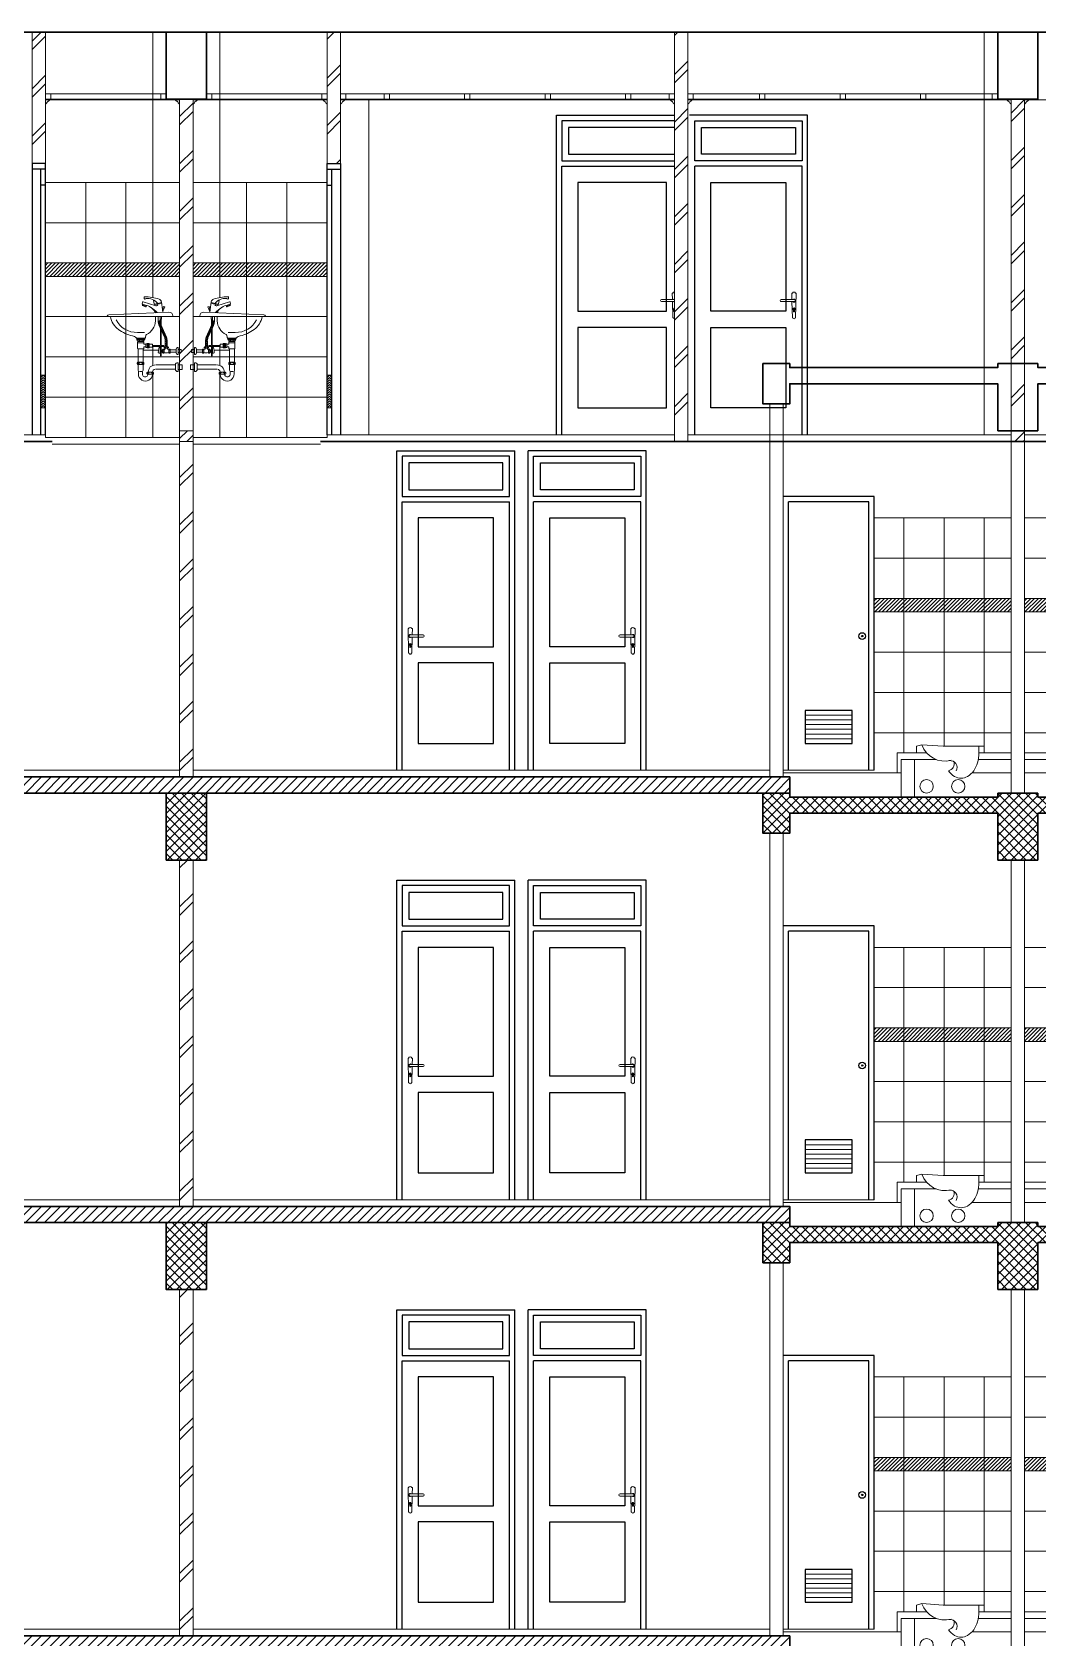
# Model space of a CAD drawing. Header units: millimetres. Extents: x -16 to 103, y -17 to 67.
# Drawn here: x 23.65 to 31.15, y 39.16 to 51.13 of the extents above; entities that cross this region are included whole.
import ezdxf

# ---------------------------------------------------------------- set-up
doc = ezdxf.new("R2010")
doc.units = ezdxf.units.MM
for name, color, linetype, lineweight in [('ars', 11, 'Continuous', 0), ('BLK', 1, 'Continuous', 30), ('lan', 7, 'Continuous', 15), ('pla', 81, 'Continuous', 15), ('SANITAIR', 15, 'Continuous', 9), ('tem', 5, 'Continuous', 20)]:
    doc.layers.add(name, color=color, linetype=linetype, lineweight=lineweight)
doc.layers.add('Kusen', color=30, linetype='Continuous')
pattern_1 = [(45, (9.585, 41.105), (-0.014142136, 0.014142136), [])]
pattern_2 = [(45, (29.9, 49.175), (-0.176777, 0.176777), []), (45, (29.9625, 49.175), (-0.176777, 0.176777), [])]
pattern_3 = [(45, (0, 35.2), (-0.03535534, 0.03535534), []), (135, (0, 35.2), (-0.03535534, -0.03535534), [])]
pattern_4 = [(45, (0, 38.4), (-0.03535534, 0.03535534), []), (135, (0, 38.4), (-0.03535534, -0.03535534), [])]

# ---------------------------------------------------------------- blocks, each defined once
blk = doc.blocks.new('*X4')
at = {"color": 0}
for p, q in [((101.25, 47.0389), (101.25, 49.7137)), ((101.625, 47.0389), (101.625, 49.7137)), ((102, 47.0389), (102, 49.7137)), ((102.375, 47.0389), (102.375, 49.7137)), ((102.75, 47.0389), (102.75, 49.7137)), ((103.125, 47.0389), (103.125, 49.7137)), ((103.5, 47.0389), (103.5, 49.7137)), ((103.875, 47.0389), (103.875, 49.7137)), ((104.25, 47.0389), (104.25, 49.7137)), ((104.625, 47.0389), (104.625, 49.7137)), ((105, 47.0389), (105, 49.7137)), ((105.375, 47.0389), (105.375, 49.7137)), ((105.75, 47.0389), (105.75, 49.7137)), ((106.125, 47.0389), (106.125, 49.7137)), ((106.5, 47.0389), (106.5, 49.7137))]:
    blk.add_line(p, q, dxfattribs=at)
blk = doc.blocks.new('*X5')
at = {"color": 0}
for p, q in [((240.4, 94.7), (241.6, 95.9)), ((241.7, 94.9), (240.7, 95.9)), ((242.2, 93), (240.3, 94.8)), ((240.6, 93.5), (241.7, 94.7)), ((243.3, 90.4), (240.7, 93.1)), ((240.9, 92.4), (242, 93.5)), ((241.4, 91.5), (242.4, 92.5)), ((241.8, 90.5), (242.8, 91.5)), ((244.5, 87.8), (241.8, 90.5)), ((242.3, 89.5), (243.3, 90.5)), ((242.7, 88.6), (243.7, 89.6)), ((245.7, 85.2), (243, 87.9)), ((243.1, 87.6), (244.2, 88.6)), ((243.6, 86.6), (244.6, 87.6)), ((244, 85.6), (245, 86.7)), ((246.7, 82.8), (244.2, 85.4)), ((244.5, 84.7), (245.5, 85.7)), ((244.9, 83.7), (245.9, 84.7)), ((245.3, 82.7), (246.4, 83.7)), ((247, 81.1), (245.3, 82.8)), ((245.6, 81.5), (246.8, 82.7)), ((245.6, 80.2), (247, 81.5)), ((247, 79.7), (245.6, 81.1)), ((245.6, 78.7), (247, 80.1)), ((247, 78.3), (245.6, 79.6)), ((245.6, 77.3), (247, 78.7)), ((247, 76.8), (245.6, 78.2)), ((245.9, 76.6), (245.6, 76.8)), ((246.3, 76.6), (247, 77.3))]:
    blk.add_line(p, q, dxfattribs=at)
blk = doc.blocks.new('WASH SMP')
for p, q in [((-0.269, 0.473), (-0.266, 0.485)), ((-0.262, 0.487), (-0.168, 0.457)), ((-0.254, 0.522), (-0.254, 0.512)), ((-0.179, 0.471), (-0.185, 0.496)), ((-0.175, 0.469), (-0.125, 0.482)), ((-0.126, 0.486), (-0.115, 0.408)), ((-0.53, 0.379), (-0.53, 0.376)), ((-0.53, 0.376), (-0.04, 0.376)), ((-0.519, 0.389), (-0.07, 0.41)), ((-0.268, 0.461), (-0.265, 0.469)), ((-0.266, 0.458), (-0.244, 0.449)), ((-0.261, 0.456), (-0.259, 0.461)), ((-0.259, 0.461), (-0.248, 0.457)), ((-0.248, 0.457), (-0.25, 0.451)), ((-0.24, 0.451), (-0.237, 0.46)), ((-0.176, 0.46), (-0.175, 0.465)), ((-0.171, 0.467), (-0.173, 0.469)), ((-0.172, 0.467), (-0.124, 0.474)), ((-0.171, 0.345), (-0.171, 0.376)), ((-0.157, 0.459), (-0.153, 0.463)), ((-0.15, 0.376), (-0.15, 0.339)), ((-0.136, 0.376), (-0.136, 0.336)), ((-0.125, 0.357), (-0.125, 0.376)), ((-0.117, 0.42), (-0.113, 0.433)), ((-0.116, 0.411), (-0.109, 0.431)), ((-0.115, 0.433), (-0.11, 0.452)), ((-0.115, 0.433), (-0.107, 0.431)), ((-0.11, 0.452), (-0.1, 0.449)), ((-0.107, 0.431), (-0.1, 0.449)), ((-0.04, 0.381), (-0.04, 0.376)), ((-0.305, 0.258), (-0.253, 0.258)), ((-0.143, 0.31), (-0.101, 0.217)), ((-0.136, 0.357), (-0.125, 0.357)), ((-0.133, 0.357), (-0.133, 0.322)), ((-0.133, 0.288), (-0.133, 0.164)), ((-0.131, 0.317), (-0.089, 0.223)), ((-0.127, 0.357), (-0.127, 0.307)), ((-0.127, 0.274), (-0.127, 0.164)), ((-0.306, 0.216), (-0.312, 0.208)), ((-0.312, 0.208), (-0.248, 0.208)), ((-0.308, 0.216), (-0.251, 0.216)), ((-0.308, 0.208), (-0.308, 0.202)), ((-0.307, 0.201), (-0.253, 0.201)), ((-0.303, 0.189), (-0.303, 0.138)), ((-0.303, 0.182), (-0.257, 0.182)), ((-0.301, 0.192), (-0.301, 0.201)), ((-0.3, 0.192), (-0.26, 0.192)), ((-0.3, 0.136), (-0.26, 0.136)), ((-0.299, 0.136), (-0.299, 0.036)), ((-0.29, 0.201), (-0.29, 0.192)), ((-0.269, 0.201), (-0.269, 0.192)), ((-0.263, 0.136), (-0.263, 0.036)), ((-0.26, 0.201), (-0.26, 0.192)), ((-0.258, 0.149), (-0.258, 0.138)), ((-0.257, 0.189), (-0.257, 0.173)), ((-0.255, 0.17), (-0.241, 0.17)), ((-0.255, 0.151), (-0.24, 0.151)), ((-0.253, 0.216), (-0.248, 0.208)), ((-0.252, 0.208), (-0.252, 0.202)), ((-0.245, 0.221), (-0.241, 0.239)), ((-0.241, 0.174), (-0.232, 0.174)), ((-0.241, 0.147), (-0.241, 0.174)), ((-0.241, 0.147), (-0.232, 0.147)), ((-0.232, 0.144), (-0.232, 0.177)), ((-0.216, 0.177), (-0.232, 0.177)), ((-0.216, 0.144), (-0.232, 0.144)), ((-0.216, 0.144), (-0.216, 0.177)), ((-0.193, 0.172), (-0.216, 0.172)), ((-0.216, 0.148), (-0.193, 0.148)), ((-0.193, 0.148), (-0.193, 0.172)), ((-0.189, 0.162), (-0.136, 0.162)), ((-0.189, 0.154), (-0.136, 0.154)), ((-0.135, 0.148), (-0.138, 0.148)), ((-0.135, 0.148), (-0.135, 0.104)), ((-0.121, 0.122), (-0.135, 0.122)), ((-0.133, 0.153), (-0.133, 0.122)), ((-0.127, 0.153), (-0.127, 0.122)), ((-0.125, 0.162), (-0.107, 0.162)), ((-0.125, 0.154), (-0.107, 0.154)), ((-0.115, 0.107), (-0.115, 0.132)), ((-0.107, 0.154), (-0.107, 0.162)), ((-0.106, 0.107), (-0.106, 0.132)), ((-0.106, 0.131), (-0.104, 0.131)), ((-0.077, 0.152), (-0.102, 0.152)), ((-0.077, 0.142), (-0.102, 0.142)), ((-0.098, 0.142), (-0.098, 0.137)), ((-0.097, 0.197), (-0.097, 0.152)), ((-0.083, 0.194), (-0.083, 0.152)), ((-0.08, 0.142), (-0.08, 0.137)), ((-0.074, 0.131), (-0.071, 0.131)), ((-0.071, 0.107), (-0.071, 0.132)), ((-0.061, 0.107), (-0.061, 0.132)), ((-0.061, 0.129), (-0.017, 0.129)), ((-0.017, 0.133), (-0.017, 0.107)), ((-0.005, 0.145), (0, 0.145)), ((0, 0.145), (0, 0.095)), ((0, 0.131), (0.021, 0.131)), ((0.021, 0.131), (0.021, 0.109)), ((-0.26, 0.036), (-0.301, 0.036)), ((-0.26, 0.02), (-0.301, 0.02)), ((-0.3, 0.02), (-0.3, -0.022)), ((-0.262, 0.02), (-0.262, -0.022)), ((-0.166, 0.016), (-0.021, 0.016)), ((-0.143, 0.104), (-0.135, 0.104)), ((-0.122, 0.118), (-0.135, 0.118)), ((-0.133, 0.118), (-0.133, 0.085)), ((-0.133, 0.085), (-0.127, 0.085)), ((-0.127, 0.118), (-0.127, 0.085)), ((-0.061, 0.111), (-0.017, 0.111)), ((-0.021, 0.018), (-0.021, -0.018)), ((-0.006, 0.033), (0, 0.033)), ((-0.005, 0.095), (0, 0.095)), ((0.021, 0.109), (0, 0.109)), ((0, -0.033), (0, 0.033)), ((0, 0.017), (0.029, 0.017)), ((0.029, 0.017), (0.029, -0.018)), ((-0.297, -0.033), (-0.3, -0.022)), ((-0.297, -0.051), (-0.297, -0.033)), ((-0.29, -0.033), (-0.272, -0.033)), ((-0.266, -0.033), (-0.262, -0.022)), ((-0.266, -0.052), (-0.266, -0.033)), ((-0.189, -0.037), (-0.23, -0.037)), ((-0.189, -0.053), (-0.23, -0.053)), ((-0.192, -0.036), (-0.192, -0.037)), ((-0.168, -0.016), (-0.021, -0.016)), ((-0.006, -0.033), (0, -0.033)), ((0.029, -0.018), (0, -0.018))]:
    blk.add_line(p, q)
blk.add_lwpolyline([(-0.136, 0.164), (-0.136, 0.153), (-0.125, 0.153), (-0.125, 0.164)], close=True)
for points in [[(-0.106, 0.132, 0.159634), (-0.106, 0.133, 0.106358), (-0.107, 0.134, 0.071155), (-0.109, 0.134, 0.057469), (-0.11, 0.135, 0.057469), (-0.112, 0.134, 0.071155), (-0.114, 0.134, 0.106358), (-0.115, 0.133, 0.159634), (-0.115, 0.132, 0.159634), (-0.115, 0.131, 0.106358), (-0.114, 0.13, 0.071155), (-0.112, 0.129, 0.057469), (-0.111, 0.129, 0.057469), (-0.109, 0.129, 0.071155), (-0.107, 0.13, 0.106358), (-0.106, 0.131, 0.159634)], [(-0.106, 0.119, 0.060615), (-0.106, 0.123, 0.074024), (-0.107, 0.125, 0.106901), (-0.109, 0.127, 0.152949), (-0.11, 0.127, 0.152949), (-0.112, 0.127, 0.106901), (-0.114, 0.125, 0.074024), (-0.115, 0.123, 0.060615), (-0.115, 0.119, 0.060615), (-0.115, 0.116, 0.074024), (-0.114, 0.114, 0.106901), (-0.112, 0.112, 0.152949), (-0.11, 0.111, 0.152949), (-0.109, 0.112, 0.106901), (-0.107, 0.114, 0.074024), (-0.106, 0.116, 0.060615)], [(-0.102, 0.152, 0.159634), (-0.103, 0.151, 0.106358), (-0.104, 0.15, 0.071155), (-0.105, 0.149, 0.057469), (-0.105, 0.147, 0.057469), (-0.105, 0.145, 0.071155), (-0.104, 0.143, 0.106358), (-0.103, 0.142, 0.159634), (-0.102, 0.142, 0.159634), (-0.101, 0.142, 0.106358), (-0.1, 0.143, 0.071155), (-0.1, 0.145, 0.057469), (-0.099, 0.147, 0.057469), (-0.099, 0.149, 0.071155), (-0.1, 0.15, 0.106358), (-0.101, 0.151, 0.159634)], [(-0.089, 0.152, 0.060615), (-0.093, 0.151, 0.074024), (-0.095, 0.15, 0.106901), (-0.097, 0.149, 0.152949), (-0.098, 0.147, 0.152949), (-0.097, 0.145, 0.106901), (-0.095, 0.143, 0.074024), (-0.093, 0.142, 0.060615), (-0.089, 0.142, 0.060615), (-0.086, 0.142, 0.074024), (-0.084, 0.143, 0.106901), (-0.082, 0.145, 0.152949), (-0.081, 0.147, 0.152949), (-0.082, 0.149, 0.106901), (-0.084, 0.15, 0.074024), (-0.086, 0.151, 0.060615)], [(-0.077, 0.152, 0.159634), (-0.078, 0.151, 0.106358), (-0.079, 0.15, 0.071155), (-0.079, 0.149, 0.057469), (-0.08, 0.147, 0.057469), (-0.079, 0.145, 0.071155), (-0.079, 0.143, 0.106358), (-0.078, 0.142, 0.159634), (-0.077, 0.142, 0.159634), (-0.076, 0.142, 0.106358), (-0.075, 0.143, 0.071155), (-0.074, 0.145, 0.057469), (-0.074, 0.147, 0.057469), (-0.074, 0.149, 0.071155), (-0.075, 0.15, 0.106358), (-0.076, 0.151, 0.159634)], [(-0.061, 0.132, 0.159634), (-0.061, 0.133, 0.106358), (-0.062, 0.134, 0.071155), (-0.064, 0.134, 0.057469), (-0.066, 0.135, 0.057469), (-0.068, 0.134, 0.071155), (-0.069, 0.134, 0.106358), (-0.07, 0.133, 0.159634), (-0.071, 0.132, 0.159634), (-0.07, 0.131, 0.106358), (-0.069, 0.13, 0.071155), (-0.068, 0.129, 0.057469), (-0.066, 0.129, 0.057469), (-0.064, 0.129, 0.071155), (-0.062, 0.13, 0.106358), (-0.061, 0.131, 0.159634)], [(-0.061, 0.119, 0.060615), (-0.061, 0.123, 0.074024), (-0.062, 0.125, 0.106901), (-0.064, 0.127, 0.152949), (-0.066, 0.127, 0.152949), (-0.067, 0.127, 0.106901), (-0.069, 0.125, 0.074024), (-0.07, 0.123, 0.060615), (-0.071, 0.119, 0.060615), (-0.07, 0.116, 0.074024), (-0.069, 0.114, 0.106901), (-0.067, 0.112, 0.152949), (-0.066, 0.111, 0.152949), (-0.064, 0.112, 0.106901), (-0.062, 0.114, 0.074024), (-0.061, 0.116, 0.060615)], [(-0.301, 0.02, 0.166401), (-0.3, 0.02, 0.105542), (-0.298, 0.022, 0.068322), (-0.298, 0.025, 0.054494), (-0.297, 0.028, 0.054494), (-0.298, 0.031, 0.068322), (-0.298, 0.033, 0.105542), (-0.3, 0.035, 0.166401), (-0.301, 0.036, 0.166401), (-0.303, 0.035, 0.105542), (-0.304, 0.033, 0.068322), (-0.305, 0.031, 0.054494), (-0.306, 0.028, 0.054494), (-0.305, 0.025, 0.068322), (-0.304, 0.022, 0.105542), (-0.303, 0.02, 0.166401)], [(-0.281, 0.02, 0.052443), (-0.275, 0.021, 0.066301), (-0.27, 0.022, 0.104788), (-0.267, 0.025, 0.171341), (-0.266, 0.028, 0.171341), (-0.267, 0.03, 0.104788), (-0.27, 0.033, 0.066301), (-0.275, 0.035, 0.052443), (-0.281, 0.036, 0.052443), (-0.287, 0.035, 0.066301), (-0.292, 0.033, 0.104788), (-0.295, 0.03, 0.171341), (-0.296, 0.028, 0.171341), (-0.295, 0.025, 0.104788), (-0.292, 0.022, 0.066301), (-0.287, 0.021, 0.052443)], [(-0.26, 0.02, 0.166401), (-0.259, 0.02, 0.105542), (-0.257, 0.022, 0.068322), (-0.256, 0.025, 0.054494), (-0.256, 0.028, 0.054494), (-0.256, 0.031, 0.068322), (-0.257, 0.033, 0.105542), (-0.259, 0.035, 0.166401), (-0.26, 0.036, 0.166401), (-0.262, 0.035, 0.105542), (-0.263, 0.033, 0.068322), (-0.264, 0.031, 0.054494), (-0.264, 0.028, 0.054494), (-0.264, 0.025, 0.068322), (-0.263, 0.022, 0.105542), (-0.262, 0.02, 0.166401)], [(-0.106, 0.107, 0.159634), (-0.106, 0.108, 0.106358), (-0.107, 0.109, 0.071155), (-0.109, 0.109, 0.057469), (-0.11, 0.109, 0.057469), (-0.112, 0.109, 0.071155), (-0.114, 0.109, 0.106358), (-0.115, 0.108, 0.159634), (-0.115, 0.107, 0.159634), (-0.115, 0.106, 0.106358), (-0.114, 0.105, 0.071155), (-0.112, 0.104, 0.057469), (-0.111, 0.104, 0.057469), (-0.109, 0.104, 0.071155), (-0.107, 0.105, 0.106358), (-0.106, 0.106, 0.159634)], [(-0.061, 0.107, 0.159634), (-0.061, 0.108, 0.106358), (-0.062, 0.109, 0.071155), (-0.064, 0.109, 0.057469), (-0.066, 0.109, 0.057469), (-0.068, 0.109, 0.071155), (-0.069, 0.109, 0.106358), (-0.07, 0.108, 0.159634), (-0.071, 0.107, 0.159634), (-0.07, 0.106, 0.106358), (-0.069, 0.105, 0.071155), (-0.068, 0.104, 0.057469), (-0.066, 0.104, 0.057469), (-0.064, 0.104, 0.071155), (-0.062, 0.105, 0.106358), (-0.061, 0.106, 0.159634)], [(-0.23, -0.053, 0.166401), (-0.228, -0.053, 0.105542), (-0.227, -0.051, 0.068322), (-0.226, -0.049, 0.054494), (-0.226, -0.045, 0.054494), (-0.226, -0.042, 0.068322), (-0.227, -0.04, 0.105542), (-0.228, -0.038, 0.166401), (-0.23, -0.037, 0.166401), (-0.231, -0.038, 0.105542), (-0.233, -0.04, 0.068322), (-0.234, -0.042, 0.054494), (-0.234, -0.045, 0.054494), (-0.234, -0.049, 0.068322), (-0.233, -0.051, 0.105542), (-0.231, -0.053, 0.166401)], [(-0.209, -0.053, 0.052443), (-0.203, -0.053, 0.066301), (-0.199, -0.051, 0.104788), (-0.195, -0.048, 0.171341), (-0.194, -0.045, 0.171341), (-0.195, -0.043, 0.104788), (-0.199, -0.04, 0.066301), (-0.203, -0.038, 0.052443), (-0.209, -0.037, 0.052443), (-0.216, -0.038, 0.066301), (-0.22, -0.04, 0.104788), (-0.224, -0.043, 0.171341), (-0.225, -0.045, 0.171341), (-0.224, -0.048, 0.104788), (-0.22, -0.051, 0.066301), (-0.216, -0.053, 0.052443)], [(-0.189, -0.053, 0.166401), (-0.187, -0.053, 0.105542), (-0.186, -0.051, 0.068322), (-0.185, -0.049, 0.054494), (-0.184, -0.045, 0.054494), (-0.185, -0.042, 0.068322), (-0.186, -0.04, 0.105542), (-0.187, -0.038, 0.166401), (-0.189, -0.037, 0.166401), (-0.19, -0.038, 0.105542), (-0.192, -0.04, 0.068322), (-0.192, -0.042, 0.054494), (-0.193, -0.045, 0.054494), (-0.192, -0.049, 0.068322), (-0.192, -0.051, 0.105542), (-0.19, -0.053, 0.166401)]]:
    blk.add_lwpolyline(points, format="xyb", close=True)
for centre, radius, start, end in [((-0.263, 0.484), 0.003, 72.4696, 165.5809), ((-0.251, 0.522), 0.003, 87.9777, 180), ((-0.251, 0.512), 0.003, 180, 203.4236), ((-0.248, 0.514), 0.00651, 203.4236, 322.6359), ((-0.266, 0.095), 0.43, 73.3417, 87.9777), ((-0.24, 0.508), 0.003, 97.1351, 142.6359), ((-0.229, 0.416), 0.0958, 37.7457, 97.1351), ((-0.197, 0.493), 0.012, 13.5539, 67.5396), ((-0.152, 0.483), 0.0258, 7.145, 70.1195), ((-0.518, 0.377), 0.012, 91.9435, 166.618), ((-0.347, 0.41), 0.163, 192.0026, 232.5602), ((-0.266, 0.472), 0.003, 165.5809, 254.665), ((-0.265, 0.46), 0.003, 160.8372, 248.5745), ((-0.398, -0.006), 0.493, 70.8553, 74.665), ((-0.243, 0.452), 0.003, 248.5745, 340.8429), ((-0.271, 0.347), 0.118, 29.6807, 72.5726), ((-0.321, 0.256), 0.222, 42.67, 57.7151), ((-0.176, 0.472), 0.003, 193.5539, 284.1876), ((-0.172, 0.464), 0.003, 99.07, 159.5686), ((-0.164, 0.469), 0.012, 252.4696, 307.8575), ((-0.07, 0.38), 0.0299, 1.7633, 90.6349), ((-0.308, 0.434), 0.176, 207.437, 271.173), ((-0.295, 0.477), 0.248, 232.3659, 259.2813), ((-0.234, 0.237), 0.007, 114.6477, 167.4616), ((-0.284, 0.346), 0.113, 294.6477, 359.3512), ((-0.078, 0.339), 0.0711, 180, 204.428), ((-0.088, 0.336), 0.0474, 180, 204.428), ((-0.078, 0.339), 0.0711, 240.3564, 240.4569), ((-0.353, 0.179), 0.0561, 44.7457, 78.2106), ((-0.308, 0.222), 0.006, 224.7457, 270), ((-0.307, 0.202), 0.0012, 180, 270), ((-0.3, 0.189), 0.0024, 90, 180), ((-0.3, 0.138), 0.0024, 180, 270), ((-0.26, 0.189), 0.0024, 0, 90), ((-0.26, 0.138), 0.0024, 270, 0), ((-0.255, 0.149), 0.0024, 90, 180), ((-0.255, 0.173), 0.0024, 180, 270), ((-0.253, 0.202), 0.0012, 270, 0.093), ((-0.251, 0.222), 0.006, 270, 347.4616), ((-0.039, 0.111), 0.11, 162.3369, 180.3845), ((-0.138, 0.142), 0.006, 90, 162.3369), ((-0.107, 0.119), 0.0149, 125.4935, 234.5065), ((-0.104, 0.137), 0.006, 270, 0), ((-0.144, 0.197), 0.0474, 0, 24.428), ((-0.154, 0.194), 0.0711, 0, 24.428), ((-0.074, 0.137), 0.006, 180, 270), ((-0.005, 0.133), 0.012, 90, 180), ((-0.172, -0.036), 0.052, 87.71, 181.6566), ((-0.143, 0.11), 0.006, 180.3845, 270), ((-0.088, 0.176), 0.07, 255.648, 284.417), ((-0.006, 0.018), 0.015, 90, 180), ((-0.005, 0.107), 0.012, 180, 270), ((-0.245, -0.052), 0.0519, 178.5518, 359.1107), ((-0.246, -0.053), 0.0204, 178.3263, 359.4229), ((-0.172, -0.036), 0.0202, 90, 180), ((-0.006, -0.018), 0.015, 180, 270)]:
    blk.add_arc(centre, radius, start, end)
at = {"xscale": 0.009999999999308784, "yscale": 0.009999999999308784, "zscale": 0.009999999999308784}
blk.add_blockref('*X5', (-2.553, -0.614), dxfattribs=at)
at = {"xscale": 0.005999999999602323, "yscale": 0.005999999999602323, "zscale": 0.005999999999602323, "rotation": 90}
blk.add_blockref('*X4', (0.066, -0.463), dxfattribs=at)
blk = doc.blocks.new('GAGANG PINTU')
at = {"ltscale": 0.2}
for points in [[(1350.01, 1379.82, -1), (1350.01, 1379.836), (1350.106, 1379.836, -1), (1350.106, 1379.82), (1350.01, 1379.82)], [(1350.091, 1379.836), (1350.09, 1379.884), (1350.094, 1379.884, -0.666667), (1350.118, 1379.884), (1350.122, 1379.884), (1350.118, 1379.7), (1350.114, 1379.7, -1), (1350.098, 1379.7), (1350.094, 1379.7), (1350.091, 1379.82)]]:
    blk.add_lwpolyline(points, format="xyb", dxfattribs=at)
at = {"lineweight": 0, "ltscale": 0.2}
blk.add_lwpolyline([(1350.102, 1379.758, -3.732051), (1350.11, 1379.758), (1350.11, 1379.748, -1), (1350.102, 1379.748), (1350.102, 1379.758)], format="xyb", dxfattribs=at)
blk.add_lwpolyline([(1350.105, 1379.768), (1350.107, 1379.768), (1350.107, 1379.76), (1350.105, 1379.76)], close=True, dxfattribs=at)
blk.add_circle((1350.106, 1379.764), 0.0072, dxfattribs=at)
blk.add_arc((1350.106, 1379.828), 0.012, 221.8103, 138.1897, dxfattribs=at)
blk = doc.blocks.new('Sswc2')
for p, q in [((-0.465, 0.01), (-0.505, 0)), ((-0.505, -0.05), (-0.505, 0)), ((-0.306, 0), (-0.465, 0.01)), ((-0.306, 0), (0, 0)), ((-0.04, 0), (-0.04, -0.05)), ((0, 0), (0, -0.05)), ((-0.433, -0.05), (-0.505, -0.05)), ((-0.04, -0.05), (0, -0.05))]:
    blk.add_line(p, q)
blk.add_lwpolyline([(-0.04, -0.05, -0.070615), (-0.051, -0.125, -0.082272), (-0.079, -0.184, -0.106848), (-0.125, -0.227, -0.134472), (-0.173, -0.24, -0.134472), (-0.221, -0.227, -0.106848), (-0.267, -0.184, -0.006572)], format="xyb")
for centre, radius, start, end in [((-0.294, 0.069), 0.181, 199.1507, 284.8781), ((-0.277, -0.131), 0.0539, 281.0512, 16.0423), ((-0.254, -0.159), 0.0509, 329.5758, 97.5426)]:
    blk.add_arc(centre, radius, start, end)
blk = doc.blocks.new('typikal-1')
at = {"layer": 'ars', "linetype": 'ByBlock'}
h = blk.add_hatch(dxfattribs=at)
h.set_pattern_fill('_USER', color=256, scale=0.02, angle=45, pattern_type=0)
h.set_pattern_definition([(45, (-15.215, -6.97), (-0.014142136, 0.014142136), [])])
h.paths.add_polyline_path([(6.15, 1.23), (6.15, 1.33), (5.13, 1.33), (5.13, 1.23)])
h = blk.add_hatch(dxfattribs=at)
h.set_pattern_fill('_USER', color=256, scale=0.02, angle=45, pattern_type=0)
h.set_pattern_definition([(45, (-14.095, -6.97), (-0.014142136, 0.014142136), [])])
h.paths.add_polyline_path([(7.27, 1.23), (7.27, 1.33), (6.25, 1.33), (6.25, 1.23)])
at = {"layer": 'ars'}
for p, q in [((5.13, 1.93), (6.15, 1.93)), ((5.35, 0.18), (5.35, 1.93)), ((5.65, 0.23), (5.65, 1.93)), ((5.95, 0.18), (5.95, 1.93)), ((6.25, 0.18), (6.25, 1.93)), ((6.25, 1.93), (7.27, 1.93)), ((6.45, 0.18), (6.45, 1.93)), ((6.75, 0.23), (6.75, 1.93)), ((7.05, 0.18), (7.05, 1.93)), ((5.13, 1.63), (6.15, 1.63)), ((6.25, 1.63), (7.27, 1.63)), ((5.13, 1.33), (6.15, 1.33)), ((6.25, 1.33), (7.27, 1.33)), ((5.13, 1.23), (6.15, 1.23)), ((6.25, 1.23), (7.27, 1.23)), ((5.13, 0.93), (6.15, 0.93)), ((6.25, 0.93), (7.27, 0.93)), ((5.13, 0.63), (6.15, 0.63)), ((6.25, 0.63), (7.27, 0.63)), ((4.615, 0.46), (4.965, 0.46)), ((4.615, 0.425), (4.965, 0.425)), ((4.615, 0.39), (4.965, 0.39)), ((7.785, 0.46), (7.435, 0.46)), ((7.785, 0.425), (7.435, 0.425)), ((7.785, 0.39), (7.435, 0.39)), ((4.615, 0.355), (4.965, 0.355)), ((4.615, 0.32), (4.965, 0.32)), ((4.615, 0.285), (4.965, 0.285)), ((5.13, 0.33), (6.15, 0.33)), ((6.25, 0.33), (7.27, 0.33)), ((7.785, 0.355), (7.435, 0.355)), ((7.785, 0.32), (7.435, 0.32)), ((7.785, 0.285), (7.435, 0.285))]:
    blk.add_line(p, q, dxfattribs=at)
at = {"layer": 'BLK'}
for p, q in [((6.05, 3.08), (6.35, 3.08)), ((6.35, 2.58), (6.05, 2.58))]:
    blk.add_line(p, q, dxfattribs=at)
for points in [[(6.05, 3.08), (6.05, 3.05), (4.5, 3.05), (4.5, 3.08), (4.3, 3.08), (4.3, 2.78), (4.5, 2.78), (4.5, 2.93), (6.05, 2.93), (6.05, 2.58)], [(6.35, 3.08), (6.35, 3.05), (7.9, 3.05), (7.9, 3.08), (8.1, 3.08), (8.1, 2.78), (7.9, 2.78), (7.9, 2.93), (6.35, 2.93), (6.35, 2.58)]]:
    blk.add_lwpolyline(points, dxfattribs=at)
at = {"layer": 'Kusen'}
for p, q in [((1.57, 0.05), (1.57, 2.43)), ((1.57, 2.43), (2.45, 2.43)), ((2.45, 0.05), (2.45, 2.43)), ((3.43, 2.43), (2.55, 2.43)), ((2.55, 0.05), (2.55, 2.43)), ((3.43, 0.05), (3.43, 2.43)), ((8.97, 0.05), (8.97, 2.43)), ((8.97, 2.43), (9.85, 2.43)), ((9.85, 0.05), (9.85, 2.43)), ((10.83, 2.43), (9.95, 2.43)), ((9.95, 0.05), (9.95, 2.43)), ((10.83, 0.05), (10.83, 2.43)), ((1.61, 0.05), (1.61, 2.05)), ((1.61, 2.05), (2.41, 2.05)), ((2.41, 0.05), (2.41, 2.05)), ((2.59, 0.05), (2.59, 2.05)), ((3.39, 2.05), (2.59, 2.05)), ((3.39, 0.05), (3.39, 2.05)), ((5.13, 2.09), (4.45, 2.09)), ((4.49, 0.05), (4.49, 2.05)), ((5.09, 2.05), (4.49, 2.05)), ((5.09, 0.05), (5.09, 2.05)), ((5.13, 0.05), (5.13, 2.09)), ((7.27, 0.05), (7.27, 2.09)), ((7.27, 2.09), (7.95, 2.09)), ((7.31, 0.05), (7.31, 2.05)), ((7.31, 2.05), (7.91, 2.05)), ((7.91, 0.05), (7.91, 2.05)), ((9.01, 0.05), (9.01, 2.05)), ((9.01, 2.05), (9.81, 2.05)), ((9.81, 0.05), (9.81, 2.05)), ((9.99, 0.05), (9.99, 2.05)), ((10.79, 2.05), (9.99, 2.05)), ((10.79, 0.05), (10.79, 2.05))]:
    blk.add_line(p, q, dxfattribs=at)
for points in [[(2.41, 2.39), (1.61, 2.39), (1.61, 2.09), (2.41, 2.09)], [(2.36, 2.34), (1.66, 2.34), (1.66, 2.14), (2.36, 2.14)], [(2.59, 2.39), (3.39, 2.39), (3.39, 2.09), (2.59, 2.09)], [(2.64, 2.34), (3.34, 2.34), (3.34, 2.14), (2.64, 2.14)], [(9.81, 2.39), (9.01, 2.39), (9.01, 2.09), (9.81, 2.09)], [(9.76, 2.34), (9.06, 2.34), (9.06, 2.14), (9.76, 2.14)], [(9.99, 2.39), (10.79, 2.39), (10.79, 2.09), (9.99, 2.09)], [(10.04, 2.34), (10.74, 2.34), (10.74, 2.14), (10.04, 2.14)], [(1.73, 1.93), (1.73, 0.97), (2.29, 0.97), (2.29, 1.93)], [(3.27, 1.93), (3.27, 0.97), (2.71, 0.97), (2.71, 1.93)], [(9.13, 1.93), (9.13, 0.97), (9.69, 0.97), (9.69, 1.93)], [(10.67, 1.93), (10.67, 0.97), (10.11, 0.97), (10.11, 1.93)], [(1.73, 0.85), (1.73, 0.25), (2.29, 0.25), (2.29, 0.85)], [(3.27, 0.85), (3.27, 0.25), (2.71, 0.25), (2.71, 0.85)], [(9.13, 0.85), (9.13, 0.25), (9.69, 0.25), (9.69, 0.85)], [(10.67, 0.85), (10.67, 0.25), (10.11, 0.25), (10.11, 0.85)], [(4.615, 0.25), (4.965, 0.25), (4.965, 0.495), (4.615, 0.495)], [(7.785, 0.25), (7.435, 0.25), (7.435, 0.495), (7.785, 0.495)]]:
    blk.add_lwpolyline(points, close=True, dxfattribs=at)
for centre, radius in [((5.04, 1.05), 0.025), ((5.04, 1.05), 0.005), ((7.36, 1.05), 0.025), ((7.36, 1.05), 0.005)]:
    blk.add_circle(centre, radius, dxfattribs=at)
at = {"layer": 'lan'}
for p, q in [((5.3, 0.03), (5.3, 0.18)), ((5.3, 0.18), (5.52, 0.18)), ((5.43, 0.13), (5.592, 0.13)), ((5.905, 0.13), (6.15, 0.13)), ((5.91, 0.18), (6.15, 0.18)), ((6.15, 0.18), (5.95, 0.18)), ((6.15, 0.13), (5.95, 0.13)), ((6.49, 0.18), (6.25, 0.18)), ((6.25, 0.18), (6.45, 0.18)), ((6.495, 0.13), (6.25, 0.13)), ((6.25, 0.13), (6.45, 0.13)), ((6.97, 0.13), (6.808, 0.13)), ((7.1, 0.18), (6.88, 0.18)), ((7.1, 0.03), (7.1, 0.18)), ((0.05, 0.05), (4.35, 0.05)), ((4.45, 0.05), (5.13, 0.05)), ((4.45, 0.03), (5.33, 0.03)), ((5.858, 0.03), (6.15, 0.03)), ((6.15, 0.03), (5.95, 0.03)), ((6.542, 0.03), (6.25, 0.03)), ((6.25, 0.03), (6.45, 0.03)), ((7.95, 0.03), (7.07, 0.03)), ((7.95, 0.05), (7.27, 0.05)), ((12.35, 0.05), (8.05, 0.05))]:
    blk.add_line(p, q, dxfattribs=at)
for centre in [(5.52, -0.07), (5.756, -0.07), (6.644, -0.07), (6.88, -0.07)]:
    blk.add_circle(centre, 0.05, dxfattribs=at)
at = {"layer": 'tem'}
for p, q in [((4.35, 2.78), (4.35, 0)), ((4.45, 0), (4.45, 2.78)), ((7.95, 0), (7.95, 2.78)), ((8.05, 2.78), (8.05, 0)), ((6.15, 2.58), (6.15, -0.12)), ((6.25, -0.12), (6.25, 2.58)), ((5.33, -0.15), (5.33, 0.13)), ((5.33, 0.13), (5.43, 0.13)), ((5.43, -0.15), (5.43, 0.13)), ((6.97, -0.15), (6.97, 0.13)), ((7.07, 0.13), (6.97, 0.13)), ((7.07, -0.15), (7.07, 0.13))]:
    blk.add_line(p, q, dxfattribs=at)
at = {"layer": 'ars', "extrusion": (0, 0, -1), "zscale": -1, "rotation": 359.9999927123874}
for p in [(-1351.776, -1378.778), (-1359.176, -1378.778)]:
    blk.add_blockref('GAGANG PINTU', p, dxfattribs=at)
at = {"layer": 'ars', "extrusion": (0, 0, -1), "xscale": -1, "zscale": -1, "rotation": 7.287612593387394e-06}
for p in [(1346.776, -1378.778), (1339.376, -1378.778)]:
    blk.add_blockref('GAGANG PINTU', p, dxfattribs=at)
at = {"layer": 'SANITAIR'}
blk.add_blockref('Sswc2', (5.95, 0.23), dxfattribs=at)
at = {"layer": 'SANITAIR', "xscale": -1}
blk.add_blockref('Sswc2', (6.45, 0.23), dxfattribs=at)

msp = doc.modelspace()

# ---------------------------------------------------------------- hatches: boundary and pattern name
at = {"layer": 'ars'}
h = msp.add_hatch(dxfattribs=at)
h.set_pattern_fill('TEMBOK', color=256, scale=0.25)
h.set_pattern_definition(pattern_2)
h.paths.add_polyline_path([(23.65, 51.125), (23.75, 51.125), (23.75, 50.145), (23.65, 50.145)])
h = msp.add_hatch(dxfattribs=at)
h.set_pattern_fill('TEMBOK', color=256, scale=0.25)
h.set_pattern_definition(pattern_2)
h.paths.add_polyline_path([(25.85, 51.125), (25.95, 51.125), (25.95, 50.145), (25.85, 50.145)])
h = msp.add_hatch(dxfattribs=at)
h.set_pattern_fill('TEMBOK', color=256, scale=0.25)
h.set_pattern_definition([(45, (27.31, 49.325), (-0.176777, 0.176777), []), (45, (27.3725, 49.325), (-0.176777, 0.176777), [])])
h.paths.add_polyline_path([(28.44, 51.125), (28.54, 51.125), (28.54, 48.075), (28.44, 48.075)])
h = msp.add_hatch(dxfattribs=at)
h.set_pattern_fill('TEMBOK', color=256, scale=0.25)
h.set_pattern_definition([(45, (49.6, 46.355), (-0.1767767, 0.1767767), []), (45, (49.6625, 46.355), (-0.1767767, 0.1767767), [])])
h.paths.add_polyline_path([(24.75, 50.625), (24.85, 50.625), (24.85, 48.075), (24.75, 48.075)])
h = msp.add_hatch(dxfattribs=at)
h.set_pattern_fill('TEMBOK', color=256, scale=0.25)
h.set_pattern_definition([(45, (43.4, 46.355), (-0.1767767, 0.1767767), []), (45, (43.4625, 46.355), (-0.1767767, 0.1767767), [])])
h.paths.add_polyline_path([(30.95, 50.625), (31.05, 50.625), (31.05, 48.075), (30.95, 48.075)])
at = {"layer": 'ars', "linetype": 'ByBlock'}
h = msp.add_hatch(dxfattribs=at)
h.set_pattern_fill('_USER', color=256, scale=0.02, angle=45, pattern_type=0)
h.set_pattern_definition(pattern_1)
h.paths.add_polyline_path([(23.75, 49.305), (24.75, 49.305), (24.75, 49.405), (23.75, 49.405)])
h = msp.add_hatch(dxfattribs=at)
h.set_pattern_fill('_USER', color=256, scale=0.02, angle=45, pattern_type=0)
h.set_pattern_definition(pattern_1)
h.paths.add_polyline_path([(25.85, 49.305), (24.85, 49.305), (24.85, 49.405), (25.85, 49.405)])
at = {"layer": 'ars'}
h = msp.add_hatch(dxfattribs=at)
h.set_pattern_fill('TEMBOK', color=256, scale=0.25)
h.set_pattern_definition([(45, (37.2, 44.7), (-0.1767767, 0.1767767), []), (45, (37.2625, 44.7), (-0.1767767, 0.1767767), [])])
h.paths.add_polyline_path([(24.75, 48.155), (24.85, 48.155), (24.85, 45.575), (24.75, 45.575)])
h = msp.add_hatch(dxfattribs=at)
h.set_pattern_fill('_USER', color=256, scale=0.05, angle=45, pattern_type=0)
h.set_pattern_definition([(45, (0, 38.4), (-0.03535534, 0.03535534), [])])
h.paths.add_polyline_path([(29.3, 45.455), (20.3, 45.455), (20.3, 45.575), (29.3, 45.575)])
h = msp.add_hatch(dxfattribs=at)
h.set_pattern_fill('_USER', color=256, scale=0.05, angle=45, double=1, pattern_type=0)
h.set_pattern_definition(pattern_4)
h.paths.add_polyline_path([(24.95, 45.455), (24.65, 45.455), (24.65, 44.955), (24.95, 44.955)])
h = msp.add_hatch(dxfattribs=at)
h.set_pattern_fill('_USER', color=256, scale=0.05, angle=45, double=1, pattern_type=0)
h.set_pattern_definition(pattern_4)
h.paths.add_polyline_path([(29.1, 45.455), (29.3, 45.455), (29.3, 45.425), (30.85, 45.425), (30.85, 45.455), (31.15, 45.455), (31.15, 45.425), (32.7, 45.425), (32.7, 45.455), (32.9, 45.455), (32.9, 45.155), (32.7, 45.155), (32.7, 45.305), (31.15, 45.305), (31.15, 44.955), (30.85, 44.955), (30.85, 45.305), (29.3, 45.305), (29.3, 45.155), (29.1, 45.155)])
h = msp.add_hatch(dxfattribs=at)
h.set_pattern_fill('TEMBOK', color=256, scale=0.25)
h.set_pattern_definition([(45, (37.2, 41.5), (-0.1767767, 0.1767767), []), (45, (37.2625, 41.5), (-0.1767767, 0.1767767), [])])
h.paths.add_polyline_path([(24.75, 44.955), (24.85, 44.955), (24.85, 42.375), (24.75, 42.375)])
h = msp.add_hatch(dxfattribs=at)
h.set_pattern_fill('_USER', color=256, scale=0.05, angle=45, pattern_type=0)
h.set_pattern_definition([(45, (0, 35.2), (-0.03535534, 0.03535534), [])])
h.paths.add_polyline_path([(29.3, 42.255), (20.3, 42.255), (20.3, 42.375), (29.3, 42.375)])
h = msp.add_hatch(dxfattribs=at)
h.set_pattern_fill('_USER', color=256, scale=0.05, angle=45, double=1, pattern_type=0)
h.set_pattern_definition(pattern_3)
h.paths.add_polyline_path([(24.95, 42.255), (24.65, 42.255), (24.65, 41.755), (24.95, 41.755)])
h = msp.add_hatch(dxfattribs=at)
h.set_pattern_fill('_USER', color=256, scale=0.05, angle=45, double=1, pattern_type=0)
h.set_pattern_definition(pattern_3)
h.paths.add_polyline_path([(29.1, 42.255), (29.3, 42.255), (29.3, 42.225), (30.85, 42.225), (30.85, 42.255), (31.15, 42.255), (31.15, 42.225), (32.7, 42.225), (32.7, 42.255), (32.9, 42.255), (32.9, 41.955), (32.7, 41.955), (32.7, 42.105), (31.15, 42.105), (31.15, 41.755), (30.85, 41.755), (30.85, 42.105), (29.3, 42.105), (29.3, 41.955), (29.1, 41.955)])
h = msp.add_hatch(dxfattribs=at)
h.set_pattern_fill('TEMBOK', color=256, scale=0.25)
h.set_pattern_definition([(45, (37.2, 38.3), (-0.1767767, 0.1767767), []), (45, (37.2625, 38.3), (-0.1767767, 0.1767767), [])])
h.paths.add_polyline_path([(24.75, 41.755), (24.85, 41.755), (24.85, 39.175), (24.75, 39.175)])
h = msp.add_hatch(dxfattribs=at)
h.set_pattern_fill('_USER', color=256, scale=0.05, angle=45, pattern_type=0)
h.set_pattern_definition([(45, (0, 32), (-0.03535534, 0.03535534), [])])
h.paths.add_polyline_path([(29.3, 39.055), (20.3, 39.055), (20.3, 39.175), (29.3, 39.175)])

# ---------------------------------------------------------------- linework, layer by layer
for p, q in [((23.75, 50.621), (24.75, 50.621)), ((25.85, 50.621), (24.85, 50.621)), ((25.95, 50.621), (28.44, 50.621)), ((28.44, 50.621), (25.95, 50.621)), ((28.54, 50.621), (30.95, 50.621)), ((33.46, 50.621), (31.05, 50.621)), ((23.75, 50.005), (24.75, 50.005)), ((24.05, 48.105), (24.05, 50.005)), ((24.35, 48.105), (24.35, 50.005)), ((25.85, 50.005), (24.85, 50.005)), ((25.25, 48.105), (25.25, 50.005)), ((25.55, 48.105), (25.55, 50.005)), ((23.75, 49.705), (24.75, 49.705)), ((25.85, 49.705), (24.85, 49.705)), ((23.75, 49.405), (24.75, 49.405)), ((23.75, 49.305), (24.75, 49.305)), ((25.85, 49.405), (24.85, 49.405)), ((25.85, 49.305), (24.85, 49.305)), ((23.75, 49.005), (24.75, 49.005)), ((24.7001, 49.005), (24.75, 49.005)), ((25.85, 49.005), (24.85, 49.005)), ((24.8999, 49.005), (24.85, 49.005)), ((24.35, 48.375), (24.35, 48.8769)), ((25.25, 48.375), (25.25, 48.8769)), ((23.75, 48.705), (24.75, 48.705)), ((24.4776, 48.755), (24.5921, 48.755)), ((25.85, 48.705), (24.85, 48.705)), ((25.1224, 48.755), (25.0079, 48.755)), ((23.715, 48.57), (23.75, 48.57)), ((25.885, 48.57), (25.85, 48.57)), ((23.75, 48.405), (24.75, 48.405)), ((25.85, 48.405), (24.85, 48.405)), ((23.715, 48.325), (23.75, 48.325)), ((25.885, 48.325), (25.85, 48.325))]:
    msp.add_line(p, q, dxfattribs=at)
for points in [[(23.775, 50.616), (23.775, 50.611, 0.4142136), (23.76, 50.596), (23.755, 50.596), (23.755, 50.591), (23.75, 50.591), (23.75, 50.621), (23.78, 50.621), (23.78, 50.616)], [(24.725, 50.616), (24.725, 50.611, -0.4142136), (24.74, 50.596), (24.745, 50.596), (24.745, 50.591), (24.75, 50.591), (24.75, 50.621), (24.72, 50.621), (24.72, 50.616)], [(24.875, 50.616), (24.875, 50.611, 0.4142136), (24.86, 50.596), (24.855, 50.596), (24.855, 50.591), (24.85, 50.591), (24.85, 50.621), (24.88, 50.621), (24.88, 50.616)], [(25.825, 50.616), (25.825, 50.611, -0.4142136), (25.84, 50.596), (25.845, 50.596), (25.845, 50.591), (25.85, 50.591), (25.85, 50.621), (25.82, 50.621), (25.82, 50.616)], [(25.975, 50.616), (25.975, 50.611, 0.4142136), (25.96, 50.596), (25.955, 50.596), (25.955, 50.591), (25.95, 50.591), (25.95, 50.621), (25.98, 50.621), (25.98, 50.616)], [(28.415, 50.616), (28.415, 50.611, -0.4142136), (28.43, 50.596), (28.435, 50.596), (28.435, 50.591), (28.44, 50.591), (28.44, 50.621), (28.41, 50.621), (28.41, 50.616)], [(28.565, 50.616), (28.565, 50.611, 0.4142136), (28.55, 50.596), (28.545, 50.596), (28.545, 50.591), (28.54, 50.591), (28.54, 50.621), (28.57, 50.621), (28.57, 50.616)], [(30.925, 50.616), (30.925, 50.611, -0.4142136), (30.94, 50.596), (30.945, 50.596), (30.945, 50.591), (30.95, 50.591), (30.95, 50.621), (30.92, 50.621), (30.92, 50.616)], [(31.075, 50.616), (31.075, 50.611, 0.4142136), (31.06, 50.596), (31.055, 50.596), (31.055, 50.591), (31.05, 50.591), (31.05, 50.621), (31.08, 50.621), (31.08, 50.616)]]:
    msp.add_lwpolyline(points, format="xyb", close=True, dxfattribs=at)
at = {"layer": 'ars', "ltscale": 0.2}
for points in [[(28.425, 49.133), (28.424, 49.181), (28.428, 49.181, -0.3027735), (28.44, 49.189, -0.3027735)], [(28.344, 49.117, -1), (28.344, 49.133), (28.44, 49.133)], [(28.44, 48.989, -0.4142098), (28.432, 48.997), (28.428, 48.997), (28.4254, 49.117)]]:
    msp.add_lwpolyline(points, format="xyb", dxfattribs=at)
msp.add_lwpolyline([(28.44, 49.117), (28.344, 49.117)], dxfattribs=at)
at = {"layer": 'ars', "lineweight": 0, "ltscale": 0.2}
for points in [[(28.436, 49.0541, -0.7673219), (28.44, 49.069, -0.7673219)], [(28.44, 49.041, -0.4142061), (28.436, 49.045), (28.436, 49.0541)]]:
    msp.add_lwpolyline(points, format="xyb", dxfattribs=at)
msp.add_lwpolyline([(28.44, 49.057), (28.4392, 49.057), (28.4392, 49.065), (28.44, 49.065)], dxfattribs=at)
at = {"layer": 'ars'}
for points in [[(23.715, 48.5525), (23.7325, 48.57), (23.75, 48.5525)], [(23.715, 48.535), (23.7325, 48.5525), (23.75, 48.535)], [(23.715, 48.5175), (23.7325, 48.535), (23.75, 48.5175)], [(23.715, 48.5), (23.7325, 48.5175), (23.75, 48.5)], [(23.715, 48.4825), (23.7325, 48.5), (23.75, 48.4825)], [(23.715, 48.465), (23.7325, 48.4825), (23.75, 48.465)], [(23.715, 48.4475), (23.7325, 48.465), (23.75, 48.4475)], [(25.885, 48.5525), (25.8675, 48.57), (25.85, 48.5525)], [(25.885, 48.535), (25.8675, 48.5525), (25.85, 48.535)], [(25.885, 48.5175), (25.8675, 48.535), (25.85, 48.5175)], [(25.885, 48.5), (25.8675, 48.5175), (25.85, 48.5)], [(25.885, 48.4825), (25.8675, 48.5), (25.85, 48.4825)], [(25.885, 48.465), (25.8675, 48.4825), (25.85, 48.465)], [(25.885, 48.4475), (25.8675, 48.465), (25.85, 48.4475)], [(23.715, 48.43), (23.7325, 48.4475), (23.75, 48.43)], [(23.715, 48.4125), (23.7325, 48.43), (23.75, 48.4125)], [(23.715, 48.395), (23.7325, 48.4125), (23.75, 48.395)], [(23.715, 48.3775), (23.7325, 48.395), (23.75, 48.3775)], [(23.715, 48.36), (23.7325, 48.3775), (23.75, 48.36)], [(23.715, 48.3425), (23.7325, 48.36), (23.75, 48.3425)], [(23.715, 48.325), (23.7325, 48.3425), (23.75, 48.325)], [(25.885, 48.43), (25.8675, 48.4475), (25.85, 48.43)], [(25.885, 48.4125), (25.8675, 48.43), (25.85, 48.4125)], [(25.885, 48.395), (25.8675, 48.4125), (25.85, 48.395)], [(25.885, 48.3775), (25.8675, 48.395), (25.85, 48.3775)], [(25.885, 48.36), (25.8675, 48.3775), (25.85, 48.36)], [(25.885, 48.3425), (25.8675, 48.36), (25.85, 48.3425)], [(25.885, 48.325), (25.8675, 48.3425), (25.85, 48.325)]]:
    msp.add_lwpolyline(points, dxfattribs=at)
at = {"layer": 'ars', "lineweight": 0, "ltscale": 0.2}
for centre, radius, start, end in [((28.44, 49.125), 0.012, 90.00049, 138.18969), ((28.44, 49.125), 0.012, 221.81031, 269.99951), ((28.44, 49.061), 0.0072, 90.00082, 269.99918)]:
    msp.add_arc(centre, radius, start, end, dxfattribs=at)
at = {"layer": 'BLK', "linetype": 'Continuous', "ltscale": 2}
for p, q in [((24.65, 51.125), (18.75, 51.125)), ((30.85, 51.125), (24.95, 51.125)), ((37.05, 51.125), (31.15, 51.125)), ((12.25, 48.075), (23.8, 48.075)), ((25.8, 48.075), (36.2, 48.075))]:
    msp.add_line(p, q, dxfattribs=at)
at = {"layer": 'BLK'}
for points in [[(24.95, 50.625), (24.65, 50.625), (24.65, 51.125), (24.95, 51.125)], [(31.15, 50.625), (30.85, 50.625), (30.85, 51.125), (31.15, 51.125)], [(29.3, 45.455), (20.3, 45.455), (20.3, 45.575), (29.3, 45.575)], [(24.95, 44.955), (24.65, 44.955), (24.65, 45.455), (24.95, 45.455)], [(29.3, 42.255), (20.3, 42.255), (20.3, 42.375), (29.3, 42.375)], [(24.95, 41.755), (24.65, 41.755), (24.65, 42.255), (24.95, 42.255)], [(29.3, 39.055), (20.3, 39.055), (20.3, 39.175), (29.3, 39.175)]]:
    msp.add_lwpolyline(points, close=True, dxfattribs=at)
at = {"layer": 'Kusen'}
for p, q in [((27.56, 48.125), (27.56, 50.505)), ((27.56, 50.505), (28.44, 50.505)), ((29.4314, 50.505), (28.5514, 50.505)), ((29.4314, 48.125), (29.4314, 50.505)), ((28.44, 50.465), (27.6, 50.465)), ((27.6, 50.465), (27.6, 50.165)), ((28.44, 50.415), (27.65, 50.415)), ((27.65, 50.415), (27.65, 50.215)), ((23.65, 50.145), (23.65, 48.125)), ((23.75, 50.145), (23.65, 50.145)), ((23.75, 48.125), (23.75, 50.145)), ((25.85, 48.125), (25.85, 50.145)), ((25.85, 50.145), (25.95, 50.145)), ((25.95, 50.145), (25.95, 48.125)), ((27.6, 50.165), (28.44, 50.165)), ((27.65, 50.215), (28.44, 50.215)), ((23.75, 50.105), (23.65, 50.105)), ((23.715, 48.125), (23.715, 50.105)), ((25.85, 50.105), (25.95, 50.105)), ((25.885, 48.125), (25.885, 50.105)), ((27.6, 48.125), (27.6, 50.125)), ((27.6, 50.125), (28.44, 50.125)), ((28.5914, 48.125), (28.5914, 50.125)), ((29.3914, 50.125), (28.5914, 50.125)), ((29.3914, 48.125), (29.3914, 50.125)), ((23.75, 49.985), (23.715, 49.985)), ((25.85, 49.985), (25.885, 49.985))]:
    msp.add_line(p, q, dxfattribs=at)
for points in [[(28.5914, 50.465), (29.3914, 50.465), (29.3914, 50.165), (28.5914, 50.165)], [(28.6414, 50.415), (29.3414, 50.415), (29.3414, 50.215), (28.6414, 50.215)], [(27.72, 50.005), (27.72, 49.045), (28.38, 49.045), (28.38, 50.005)], [(29.2714, 50.005), (29.2714, 49.045), (28.7114, 49.045), (28.7114, 50.005)], [(27.72, 48.925), (27.72, 48.325), (28.38, 48.325), (28.38, 48.925)], [(29.2714, 48.925), (29.2714, 48.325), (28.7114, 48.325), (28.7114, 48.925)]]:
    msp.add_lwpolyline(points, close=True, dxfattribs=at)
at = {"layer": 'lan'}
for p, q in [((26.16, 50.621), (26.16, 48.125)), ((21.16, 48.125), (23.75, 48.125)), ((23.75, 48.105), (23.75, 48.125)), ((23.75, 48.105), (24.75, 48.105)), ((25.85, 48.105), (24.85, 48.105)), ((28.44, 48.125), (25.85, 48.125)), ((25.85, 48.105), (25.85, 48.125)), ((28.54, 48.125), (30.95, 48.125)), ((33.46, 48.125), (31.05, 48.125)), ((24.65, 48.055), (23.8, 48.055)), ((24.75, 48.055), (23.8, 48.055)), ((24.85, 48.055), (25.8, 48.055)), ((24.95, 48.055), (25.8, 48.055)), ((24.75, 45.625), (20.45, 45.625)), ((24.75, 42.425), (20.45, 42.425)), ((24.75, 39.225), (20.45, 39.225))]:
    msp.add_line(p, q, dxfattribs=at)
at = {"layer": 'pla', "linetype": 'ByBlock'}
for p, q in [((24.61, 50.665), (23.79, 50.665)), ((24.99, 50.665), (25.81, 50.665)), ((28.4, 50.665), (25.99, 50.665)), ((25.99, 50.665), (28.4, 50.665)), ((30.81, 50.665), (28.58, 50.665))]:
    msp.add_line(p, q, dxfattribs=at)
at = {"layer": 'pla'}
for p, q in [((23.79, 50.625), (24.61, 50.625)), ((25.81, 50.625), (24.99, 50.625)), ((25.95, 50.625), (28.44, 50.625)), ((28.44, 50.625), (25.95, 50.625)), ((28.54, 50.625), (30.85, 50.625))]:
    msp.add_line(p, q, dxfattribs=at)
for points in [[(23.79, 50.625), (23.75, 50.625), (23.75, 50.665), (23.79, 50.665)], [(24.65, 50.625), (24.61, 50.625), (24.61, 50.665), (24.65, 50.665)], [(24.95, 50.625), (24.99, 50.625), (24.99, 50.665), (24.95, 50.665)], [(25.81, 50.625), (25.85, 50.625), (25.85, 50.665), (25.81, 50.665)], [(25.99, 50.625), (25.95, 50.625), (25.95, 50.665), (25.99, 50.665)], [(26.315, 50.625), (26.275, 50.625), (26.275, 50.665), (26.315, 50.665)], [(26.875, 50.625), (26.915, 50.625), (26.915, 50.665), (26.875, 50.665)], [(27.475, 50.625), (27.515, 50.625), (27.515, 50.665), (27.475, 50.665)], [(28.075, 50.625), (28.115, 50.625), (28.115, 50.665), (28.075, 50.665)], [(28.4, 50.625), (28.44, 50.625), (28.44, 50.665), (28.4, 50.665)], [(28.58, 50.625), (28.54, 50.625), (28.54, 50.665), (28.58, 50.665)], [(29.115, 50.625), (29.075, 50.625), (29.075, 50.665), (29.115, 50.665)], [(29.715, 50.625), (29.675, 50.625), (29.675, 50.665), (29.715, 50.665)], [(30.315, 50.625), (30.275, 50.625), (30.275, 50.665), (30.315, 50.665)], [(30.81, 50.625), (30.85, 50.625), (30.85, 50.665), (30.81, 50.665)]]:
    msp.add_lwpolyline(points, close=True, dxfattribs=at)
at = {"layer": 'tem'}
for p, q in [((23.65, 51.125), (23.65, 50.145)), ((23.75, 50.145), (23.75, 51.125)), ((25.85, 50.145), (25.85, 51.125)), ((25.95, 51.125), (25.95, 50.145))]:
    msp.add_line(p, q, dxfattribs=at)
at = {"layer": 'tem', "ltscale": 2}
for p, q in [((24.55, 49.147), (24.55, 51.125)), ((25.05, 49.147), (25.05, 51.125)), ((30.75, 48.125), (30.75, 51.125)), ((24.55, 48.6416), (24.55, 48.7828)), ((25.05, 48.6416), (25.05, 48.7828)), ((24.55, 48.105), (24.55, 48.5723)), ((25.05, 48.105), (25.05, 48.5723))]:
    msp.add_line(p, q, dxfattribs=at)
for points in [[(28.44, 51.125), (28.54, 51.125), (28.54, 48.075), (28.44, 48.075)], [(24.75, 50.625), (24.85, 50.625), (24.85, 48.075), (24.75, 48.075)], [(31.05, 50.625), (30.95, 50.625), (30.95, 48.075), (31.05, 48.075)], [(24.85, 48.155), (24.75, 48.155), (24.75, 45.575), (24.85, 45.575)], [(24.85, 44.955), (24.75, 44.955), (24.75, 42.375), (24.85, 42.375)], [(24.85, 41.755), (24.75, 41.755), (24.75, 39.175), (24.85, 39.175)]]:
    msp.add_lwpolyline(points, close=True, dxfattribs=at)

# ---------------------------------------------------------------- block references
at = {"layer": 'ars', "extrusion": (0, 0, -1), "xscale": -1, "zscale": -1, "rotation": 7.287612593387394e-06}
msp.add_blockref('GAGANG PINTU', (1320.7749, -1330.7033), dxfattribs=at)
at = {"layer": 'lan'}
for p in [(24.8, 45.575), (24.8, 42.375), (24.8, 39.175)]:
    msp.add_blockref('typikal-1', p, dxfattribs=at)
at = {"layer": 'SANITAIR'}
msp.add_blockref('WASH SMP', (24.7401, 48.6288), dxfattribs=at)
at = {"layer": 'SANITAIR', "xscale": -1}
msp.add_blockref('WASH SMP', (24.8599, 48.6288), dxfattribs=at)

doc.saveas('drawing.dxf')
